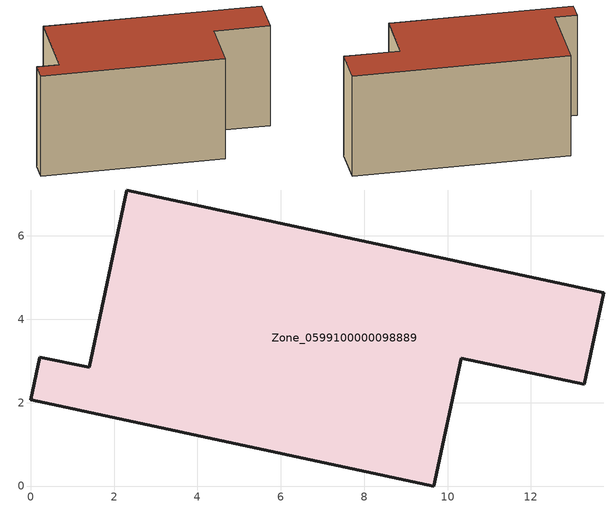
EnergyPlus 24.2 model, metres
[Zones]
Zone_0599100000098889
 floor ground (C_G): 9.67,0 0,2.07 0.22,3.09 1.4,2.85 2.31,7.1 13.75,4.64 13.28,2.44 10.33,3.07 z0
 wall outside (C_F): 1.4,2.85 0.22,3.09 0,2.07 9.67,0 10.33,3.07 13.28,2.44 13.75,4.64 2.31,7.1 1.4,2.85 z0:5.95
 roof outside (C_R): 13.75,4.64 2.31,7.1 1.4,2.85 0.22,3.09 0,2.07 9.67,0 10.33,3.07 13.28,2.44 z5.95
[BUILDING]
Pand.0599100000098889: North Axis=0; Terrain=City; Loads Convergence Tolerance Value=0.04; Temperature Convergence Tolerance Value=0.4; Solar Distribution=FullExterior; Maximum Number of Warmup Days=25; Minimum Number of Warmup Days=1
[Site:Location]
Rotterdam.The.Hague.AP_ZH_NLD Design_Conditions: Latitude=51.96; Longitude=4.45; Time Zone=1; Elevation=-4.5
[SITE:GROUNDTEMPERATURE:BUILDINGSURFACE]
18, 18, 18, 18, 18, 18, 18, 18, 18, 18, 18, 18
[MATERIAL] Thermal Absorptance=0.9; Solar Absorptance=0.7; Visible Absorptance=0.7
Name | Roughness | Thickness | Conductivity | Density | Specific Heat
G.TI.1975-1991 | MediumSmooth | 0.15 | 0.288461 | 540 | 1210
F.TI.1975-1991 | Rough | 0.3 | 0.230769 | 1920 | 840
R.TI.1975-1991 | MediumRough | 0.2 | 0.153846 | 1500 | 1000
[CONSTRUCTION]
C_G: G.TI.1975-1991
C_F: F.TI.1975-1991
C_R: R.TI.1975-1991
[ZONE]
Zone_0599100000098889: Type=1; Multiplier=1; Ceiling Height=Autocalculate; Volume=Autocalculate; Floor Area=autocalculate; Part of Total Floor Area=Yes
[ZONEINFILTRATION:DESIGNFLOWRATE]
Infil_Zone_0599100000098889: Zone or ZoneList or Space or SpaceList=Zone_0599100000098889; Schedule=AlwaysOn; Design Flow Rate Calculation Method=Flow/Area; Flow Rate per Floor Area=0.003; Constant Term Coefficient=1; Temperature Term Coefficient=0; Velocity Term Coefficient=0; Velocity Squared Term Coefficient=0
[HVACTEMPLATE:ZONE:IDEALLOADSAIRSYSTEM]
Zone_0599100000098889: Maximum Heating Supply Air Temperature=50; Minimum Cooling Supply Air Temperature=13; Maximum Heating Supply Air Humidity Ratio=0.0156; Minimum Cooling Supply Air Humidity Ratio=0.0077; Heating Limit=NoLimit; Cooling Limit=NoLimit; Dehumidification Control Type=ConstantSensibleHeatRatio; Cooling Sensible Heat Ratio=0.7; Dehumidification Setpoint=60; Humidification Control Type=None; Humidification Setpoint=30; Outdoor Air Method=None; Outdoor Air Flow Rate per Person=0.00944; Outdoor Air Flow Rate per Zone Floor Area=0; Outdoor Air Flow Rate per Zone=0; Demand Controlled Ventilation Type=None; Outdoor Air Economizer Type=NoEconomizer; Heat Recovery Type=None; Sensible Heat Recovery Effectiveness=0.7; Latent Heat Recovery Effectiveness=0.65
[ZONECONTROL:THERMOSTAT]
ThermostatControl_Zone_0599100000098889: Zone or ZoneList=Zone_0599100000098889; Control Type Schedule=DualSetpointControlType; Control 1=Thermostat_Zone_0599100000098889; Temperature Difference Between Cutout And Setpoint=0
[THERMOSTATSETPOINT:DUALSETPOINT]
Thermostat_Zone_0599100000098889: Heating Setpoint Temperature Schedule=HeatingSetpoint_Zone_0599100000098889; Cooling Setpoint Temperature Schedule=CoolingSetpoint_Zone_0599100000098889
[SCHEDULE:COMPACT]
HeatingSetpoint_Zone_0599100000098889: Through: 12/31, For: AllDays, Until: 24:00, 21
CoolingSetpoint_Zone_0599100000098889: Through: 12/31, For: AllDays, Until: 24:00, 24
DualSetpointControlType: Through: 12/31, For: AllDays, Until: 24:00, 4
AlwaysOn: Through: 12/31, For: AllDays, Until: 24:00, 1
